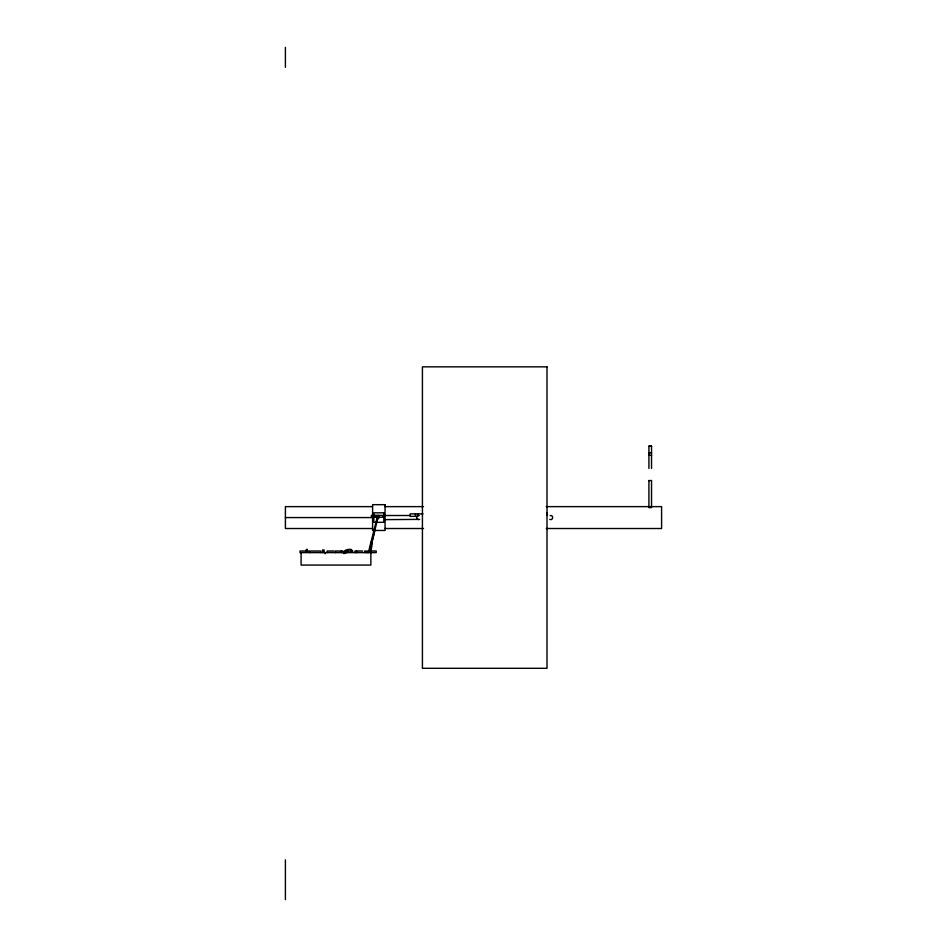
<?xml version="1.0" encoding="UTF-8"?>
<svg xmlns="http://www.w3.org/2000/svg" width="947" height="947" viewBox="0 0 947 947"><rect width="100%" height="100%" fill="white"/><g stroke="black" fill="none" stroke-linecap="round" stroke-linejoin="round"><path stroke-width="1.42" d="M369.91 551.343L371.141 542.063L372.23 542.205L371.011 551.497M345.643 553.131L346.294 551.462L348.153 550.917M371.508 543.554L374.976 529.243M368.49 552.054L377.391 516.671M369.661 552.314L378.09 516.849M378.208 517.003L377.084 516.754M419.651 519.394L384.908 519.631M550.124 515.594C553.817 514.564 553.226 521.087 549.769 519.394M648.92 446.203L651.536 446.203M648.92 452.891L651.536 452.891M648.92 455.318L651.536 455.318M648.92 480.614L651.536 480.496L651.536 507.604L648.92 507.604L648.92 480.496M372.597 506.633L285.402 506.633L285.402 528.509L372.597 528.509M385.05 506.633L423.51 506.633M546.253 506.633L661.598 506.633L661.598 528.509L546.253 528.509M423.025 513.878L410.181 513.878L410.181 516.375L417.757 516.375L417.757 513.878M384.932 515.511L409.944 515.511M378.48 517.24L382.718 517.24L382.718 515.369L371.413 515.369L371.413 517.24L377.06 517.24L377.06 515.369M285.402 517.571L372.597 517.571M385.05 528.509L423.51 528.509M311.149 551.012L320.82 551.012L320.82 552.622M334.149 551.012L327.165 551.012L327.165 552.622M352.982 551.012L345.324 551.012L345.324 552.622M362.677 551.012L355.007 551.012L355.007 552.622M370.537 546.585L371.638 546.727M370.36 547.982L371.449 548.124M419.296 515.594C416.443 514.635 415.591 519.583 418.61 519.631M343.998 553.675C343.193 549.402 348.662 549.071 351.55 549.497L351.55 552.208M651.536 468.445L651.536 446.132L648.92 446.132L648.92 468.445M547.058 513.014L547.058 515.523M415.449 513.878L415.449 516.375M378.776 515.369L378.776 517.24M374.846 515.369L374.846 517.24M370.857 552.622L370.857 565.075L301.099 565.075L301.099 552.622M368.466 551.012L368.466 552.622M367.602 552.622L367.602 551.012L376.208 551.012L376.208 552.622L300.01 552.622L300.01 551.012L310.024 551.012L310.024 552.622M366.3 552.622L366.3 551.012L364.725 551.012L364.725 552.622M356.522 551.012L356.522 552.622M346.827 551.012L346.827 552.622M342.944 552.622L342.944 551.012L335.475 551.012L335.475 552.622M341.37 551.012L341.37 552.622M325.212 552.539L325.212 553.711M324.111 552.539L324.111 549.947L322.596 549.947L322.596 552.539M307.361 551.793L307.361 549.402L306.283 549.402L306.283 551.793M285.402 47.35L285.402 67.284M285.402 859.793L285.402 899.65M546.999 366.844L422.421 366.844L422.421 668.298L546.999 668.298L546.999 366.844M385.05 504.68L372.597 504.68L372.597 530.462L385.05 530.462L385.05 504.68M383.807 512.824L373.84 512.824L373.84 522.318L383.807 522.318L383.807 512.824M377.155 518.648A1.243 1.243 0 0 0 379.025 517.571A1.243 1.243 0 0 0 377.155 516.494A1.243 1.243 0 0 0 377.155 518.648"/></g></svg>
